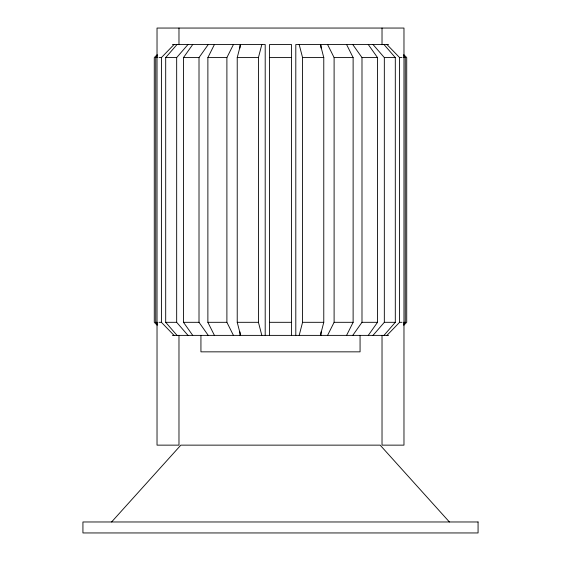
<?xml version="1.0" encoding="UTF-8"?>
<svg xmlns="http://www.w3.org/2000/svg" width="561" height="561" viewBox="0 0 561 561"><rect width="100%" height="100%" fill="white"/><g stroke="black" fill="none" stroke-linecap="round" stroke-linejoin="round"><path stroke-width="0.84" d="M240.613 335.38L237.226 322.309L237.226 57.587L240.613 44.515L265.199 44.515L265.199 335.38M261.819 335.38L258.432 322.309L258.432 57.587L261.819 44.515M299.181 335.38L302.568 322.309L302.568 57.587L299.181 44.515M320.387 335.38L323.774 322.309L323.774 57.587L320.387 44.515L295.801 44.515L295.801 335.38M214.421 335.38L207.879 322.309L207.879 57.587L214.421 44.515M233.432 335.38L226.896 322.309L226.896 57.587L233.432 44.515M327.568 335.38L334.104 322.309L334.104 57.587L327.568 44.515M346.579 335.38L353.121 322.309L353.121 57.587L346.579 44.515M192.732 335.38L183.482 322.309L183.482 57.587L192.732 44.515M208.25 335.38L199.008 322.309L199.008 57.587L208.25 44.515M352.75 335.38L361.992 322.309L361.992 57.587L352.75 44.515M368.268 335.38L377.518 322.309L377.518 57.587L368.268 44.515M177.024 335.38L165.698 322.309L165.698 57.587L177.024 44.515M187.998 335.38L176.673 322.309L176.673 57.587L187.998 44.515M373.002 335.38L384.327 322.309L384.327 57.587L373.002 44.515M383.976 335.38L395.302 322.309L395.302 57.587L383.976 44.515M111.59 521.975L180.845 445.139L380.155 445.139L449.41 521.975M157.543 324.174L155.734 322.309L155.734 57.587L157.543 55.721M174.043 335.38L161.414 322.309L161.414 57.587L174.043 44.515M386.957 335.38L399.586 322.309L399.586 57.587L386.957 44.515M403.457 324.174L405.266 322.309L405.266 57.587L403.457 55.721M157.248 54.62L154.275 57.587L154.275 322.309L157.248 325.275M403.752 325.275L406.725 322.309L406.725 57.587L403.752 54.62M172.423 44.515L239.968 44.515L239.968 48.022M388.577 44.515L321.032 44.515L321.032 48.022M155.734 57.587L157.361 57.587M158.98 57.587L161.414 57.587M165.698 57.587L176.673 57.587M183.482 57.587L199.008 57.587M207.879 57.587L226.896 57.587M237.226 57.587L258.432 57.587M269.525 57.587L291.475 57.587M302.568 57.587L323.774 57.587M334.104 57.587L353.121 57.587M361.992 57.587L377.518 57.587M384.327 57.587L395.302 57.587M399.586 57.587L402.02 57.587M403.64 57.587L405.266 57.587M155.734 322.309L157.361 322.309M158.98 322.309L161.414 322.309M165.698 322.309L176.673 322.309M183.482 322.309L199.008 322.309M207.879 322.309L226.896 322.309M237.226 322.309L258.432 322.309M269.525 322.309L291.475 322.309M302.568 322.309L323.774 322.309M334.104 322.309L353.121 322.309M361.992 322.309L377.518 322.309M384.327 322.309L395.302 322.309M399.586 322.309L402.02 322.309M403.64 322.309L405.266 322.309M172.423 335.38L388.577 335.38M382.02 28.05L382.02 44.698M382.02 335.38L382.02 445.139L403.976 445.139L403.976 28.05L157.024 28.05L157.024 445.139L178.98 445.139L178.98 335.38M360.064 335.38L360.064 351.845L200.936 351.845L200.936 335.38M321.032 331.874L321.032 335.38M291.475 335.38L291.475 44.515L269.525 44.515L269.525 335.38M239.968 331.874L239.968 335.38M178.98 28.05L178.98 44.698M478.07 521.975L82.93 521.975L82.93 532.95L478.07 532.95L478.07 521.975"/></g></svg>
